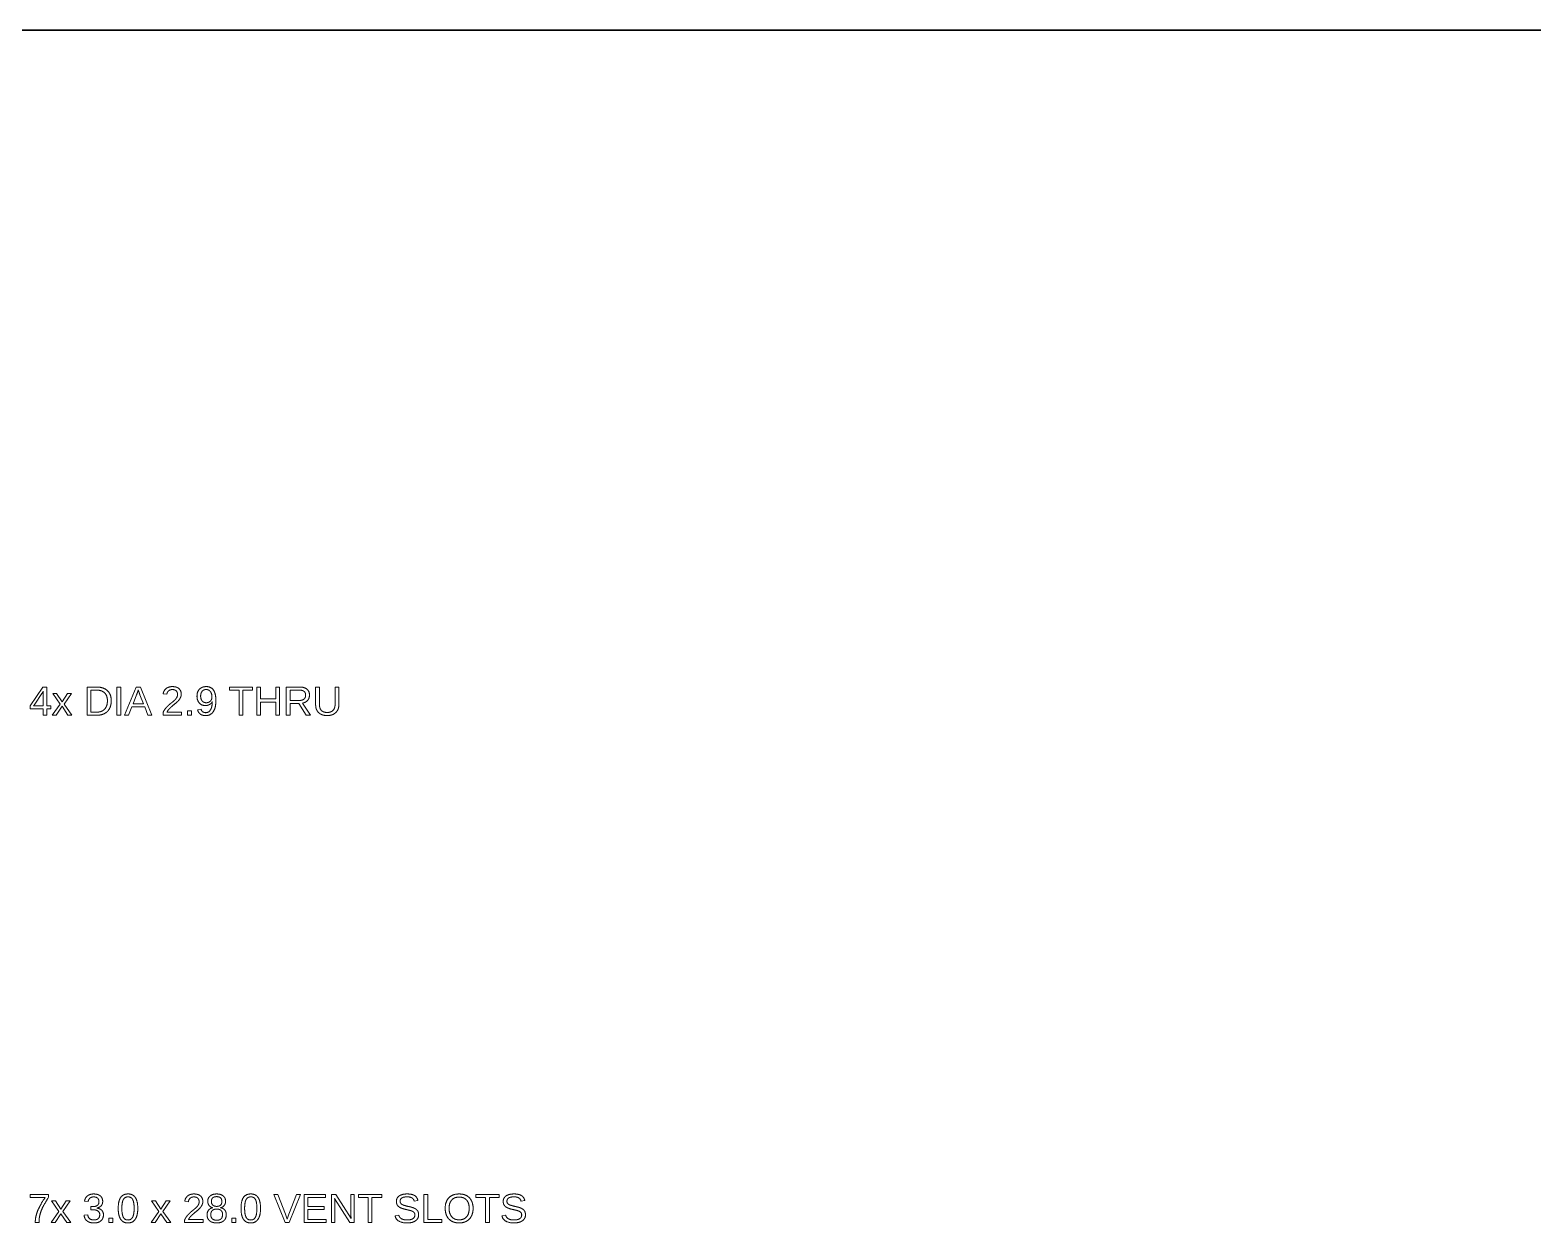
# Model space of a CAD drawing. Header units: millimetres. Extents: x 10 to 410, y 10 to 287.
# Drawn here: x 123 to 214.9, y 214.1 to 287 of the extents above; entities that cross this region are included whole.
import ezdxf

# ---------------------------------------------------------------- set-up
doc = ezdxf.new("R2010")
doc.units = ezdxf.units.MM
doc.layers.add('border', color=7, linetype='Continuous', lineweight=35)
doc.layers.add('dimensions', color=7, linetype='Continuous', lineweight=13)

msp = doc.modelspace()

# ---------------------------------------------------------------- linework, layer by layer
at = {"layer": 'border'}
msp.add_line((410, 287), (10, 287), dxfattribs=at)
at = {"layer": 'dimensions'}
for p, q in [((123.787, 246.859), (123, 245.7)), ((123.288, 245.817), (123.729, 246.466)), ((124.018, 246.859), (123.787, 246.859)), ((123.811, 246.612), (123.811, 245.702)), ((124.018, 245.702), (124.018, 246.859)), ((124.383, 246.46), (124.831, 245.818)), ((124.626, 246.46), (124.383, 246.46)), ((124.956, 245.946), (124.626, 246.46)), ((125.283, 246.46), (124.956, 245.946)), ((125.08, 245.821), (125.528, 246.46)), ((125.528, 246.46), (125.283, 246.46)), ((126.483, 246.859), (126.483, 245.139)), ((127.052, 246.859), (126.483, 246.859)), ((126.716, 246.673), (127.047, 246.673)), ((126.716, 245.326), (126.716, 246.673)), ((128.314, 246.859), (128.314, 245.139)), ((128.547, 246.859), (128.314, 246.859)), ((128.547, 245.139), (128.547, 246.859)), ((129.484, 246.859), (128.782, 245.139)), ((129.293, 245.824), (129.512, 246.389)), ((129.749, 246.859), (129.484, 246.859)), ((129.603, 246.649), (129.614, 246.684)), ((129.614, 246.684), (129.647, 246.582)), ((129.715, 246.392), (129.936, 245.824)), ((130.44, 245.139), (129.749, 246.859)), ((131.137, 246.435), (131.362, 246.414)), ((135.183, 246.859), (135.183, 246.669)), ((136.596, 246.859), (135.183, 246.859)), ((135.183, 246.669), (135.773, 246.669)), ((135.773, 246.669), (135.773, 245.139)), ((136.005, 246.669), (136.596, 246.669)), ((136.005, 245.139), (136.005, 246.669)), ((136.596, 246.669), (136.596, 246.859)), ((136.859, 246.859), (136.859, 245.139)), ((137.092, 246.859), (136.859, 246.859)), ((137.092, 246.132), (137.092, 246.859)), ((138.022, 246.859), (138.022, 246.132)), ((138.255, 246.859), (138.022, 246.859)), ((138.255, 245.139), (138.255, 246.859)), ((138.664, 246.859), (138.664, 245.139)), ((139.473, 246.859), (138.664, 246.859)), ((138.897, 246.673), (139.45, 246.673)), ((138.897, 246.038), (138.897, 246.673)), ((140.457, 246.859), (140.457, 245.764)), ((140.69, 246.859), (140.457, 246.859)), ((140.69, 245.784), (140.69, 246.859)), ((141.645, 246.859), (141.645, 245.8)), ((141.877, 246.859), (141.645, 246.859)), ((141.877, 245.786), (141.877, 246.859)), ((123, 245.7), (123, 245.529)), ((123, 245.529), (123.811, 245.529)), ((123.203, 245.702), (123.222, 245.727)), ((123.811, 245.702), (123.203, 245.702)), ((123.222, 245.727), (123.288, 245.817)), ((123.811, 245.529), (123.811, 245.139)), ((124.26, 245.702), (124.018, 245.702)), ((124.018, 245.529), (124.26, 245.529)), ((124.018, 245.139), (124.018, 245.529)), ((124.26, 245.529), (124.26, 245.702)), ((124.831, 245.818), (124.361, 245.139)), ((124.598, 245.139), (124.956, 245.681)), ((124.956, 245.681), (125.311, 245.139)), ((125.556, 245.139), (125.08, 245.821)), ((127.099, 245.326), (126.716, 245.326)), ((129.024, 245.139), (129.222, 245.642)), ((129.222, 245.642), (130.006, 245.642)), ((129.936, 245.824), (129.293, 245.824)), ((130.006, 245.642), (130.202, 245.139)), ((131.127, 245.294), (131.127, 245.139)), ((132.266, 245.326), (131.369, 245.326)), ((132.266, 245.139), (132.266, 245.326)), ((132.62, 245.407), (132.62, 245.139)), ((132.858, 245.407), (132.62, 245.407)), ((132.858, 245.139), (132.858, 245.407)), ((133.449, 245.507), (133.239, 245.474)), ((138.022, 246.132), (137.092, 246.132)), ((137.092, 245.937), (138.022, 245.937)), ((137.092, 245.139), (137.092, 245.937)), ((138.022, 245.937), (138.022, 245.139)), ((139.46, 246.038), (138.897, 246.038)), ((138.897, 245.854), (139.433, 245.854)), ((138.897, 245.139), (138.897, 245.854)), ((139.433, 245.854), (139.88, 245.139)), ((140.148, 245.139), (139.66, 245.88)), ((123.811, 245.139), (124.018, 245.139)), ((124.361, 245.139), (124.598, 245.139)), ((125.311, 245.139), (125.556, 245.139)), ((126.483, 245.139), (127.126, 245.139)), ((128.314, 245.139), (128.547, 245.139)), ((128.782, 245.139), (129.024, 245.139)), ((130.202, 245.139), (130.44, 245.139)), ((131.127, 245.139), (132.266, 245.139)), ((132.62, 245.139), (132.858, 245.139)), ((135.773, 245.139), (136.005, 245.139)), ((136.859, 245.139), (137.092, 245.139)), ((138.022, 245.139), (138.255, 245.139)), ((138.664, 245.139), (138.897, 245.139)), ((139.88, 245.139), (140.148, 245.139)), ((123, 215.859), (123, 215.673)), ((124.136, 215.859), (123, 215.859)), ((123, 215.673), (123.924, 215.673)), ((124.136, 215.681), (124.136, 215.859)), ((124.312, 215.46), (124.76, 214.818)), ((124.555, 215.46), (124.312, 215.46)), ((124.885, 214.946), (124.555, 215.46)), ((125.212, 215.46), (124.885, 214.946)), ((125.009, 214.821), (125.457, 215.46)), ((125.457, 215.46), (125.212, 215.46)), ((126.331, 215.437), (126.552, 215.42)), ((126.715, 215.11), (126.715, 214.919)), ((126.834, 215.11), (126.715, 215.11)), ((127.08, 215.017), (127.08, 215.022)), ((130.427, 215.46), (130.875, 214.818)), ((130.67, 215.46), (130.427, 215.46)), ((130.999, 214.946), (130.67, 215.46)), ((131.326, 215.46), (130.999, 214.946)), ((131.124, 214.821), (131.572, 215.46)), ((131.572, 215.46), (131.326, 215.46)), ((132.457, 215.435), (132.681, 215.414)), ((134.163, 215.044), (134.163, 215.039)), ((134.646, 215.042), (134.646, 215.046)), ((137.893, 215.859), (138.594, 214.139)), ((138.138, 215.859), (137.893, 215.859)), ((138.614, 214.648), (138.138, 215.859)), ((139.293, 215.859), (138.819, 214.648)), ((138.836, 214.139), (139.538, 215.859)), ((139.538, 215.859), (139.293, 215.859)), ((139.754, 215.859), (139.754, 214.139)), ((141.059, 215.859), (139.754, 215.859)), ((139.987, 215.669), (141.059, 215.669)), ((139.987, 215.117), (139.987, 215.669)), ((140.986, 215.117), (139.987, 215.117)), ((140.986, 214.929), (140.986, 215.117)), ((141.059, 215.669), (141.059, 215.859)), ((141.422, 215.859), (141.422, 214.139)), ((141.693, 215.859), (141.422, 215.859)), ((141.617, 215.604), (142.537, 214.139)), ((141.623, 215.486), (141.617, 215.604)), ((141.629, 215.282), (141.623, 215.486)), ((141.629, 214.139), (141.629, 215.282)), ((142.623, 214.385), (141.693, 215.859)), ((142.608, 215.859), (142.608, 214.731)), ((142.818, 215.859), (142.608, 215.859)), ((142.818, 214.139), (142.818, 215.859)), ((143.078, 215.859), (143.078, 215.669)), ((144.492, 215.859), (143.078, 215.859)), ((143.078, 215.669), (143.669, 215.669)), ((143.669, 215.669), (143.669, 214.139)), ((143.901, 215.669), (144.492, 215.669)), ((143.901, 214.139), (143.901, 215.669)), ((144.492, 215.669), (144.492, 215.859)), ((146.481, 215.449), (146.711, 215.49)), ((147.071, 215.859), (147.071, 214.139)), ((147.304, 215.859), (147.071, 215.859)), ((147.304, 214.33), (147.304, 215.859)), ((150.257, 215.859), (150.257, 215.669)), ((151.671, 215.859), (150.257, 215.859)), ((150.257, 215.669), (150.848, 215.669)), ((150.848, 215.669), (150.848, 214.139)), ((151.08, 215.669), (151.671, 215.669)), ((151.08, 214.139), (151.08, 215.669)), ((151.671, 215.669), (151.671, 215.859)), ((153.011, 215.449), (153.24, 215.49)), ((123.317, 214.139), (123.547, 214.139)), ((124.76, 214.818), (124.29, 214.139)), ((124.29, 214.139), (124.527, 214.139)), ((124.527, 214.139), (124.885, 214.681)), ((124.885, 214.681), (125.24, 214.139)), ((125.485, 214.139), (125.009, 214.821)), ((125.24, 214.139), (125.485, 214.139)), ((126.529, 214.602), (126.302, 214.581)), ((126.715, 214.919), (126.839, 214.919)), ((127.825, 214.407), (127.825, 214.139)), ((128.063, 214.407), (127.825, 214.407)), ((127.825, 214.139), (128.063, 214.139)), ((128.063, 214.139), (128.063, 214.407)), ((130.875, 214.818), (130.405, 214.139)), ((130.405, 214.139), (130.642, 214.139)), ((130.642, 214.139), (130.999, 214.681)), ((130.999, 214.681), (131.354, 214.139)), ((131.6, 214.139), (131.124, 214.821)), ((131.354, 214.139), (131.6, 214.139)), ((132.447, 214.294), (132.447, 214.139)), ((132.447, 214.139), (133.586, 214.139)), ((133.586, 214.326), (132.689, 214.326)), ((133.586, 214.139), (133.586, 214.326)), ((135.33, 214.407), (135.33, 214.139)), ((135.568, 214.407), (135.33, 214.407)), ((135.33, 214.139), (135.568, 214.139)), ((135.568, 214.139), (135.568, 214.407)), ((138.594, 214.139), (138.836, 214.139)), ((138.717, 214.344), (138.614, 214.648)), ((138.819, 214.648), (138.717, 214.344)), ((139.754, 214.139), (141.109, 214.139)), ((139.987, 214.929), (140.986, 214.929)), ((139.987, 214.33), (139.987, 214.929)), ((141.109, 214.33), (139.987, 214.33)), ((141.109, 214.139), (141.109, 214.33)), ((141.422, 214.139), (141.629, 214.139)), ((142.537, 214.139), (142.818, 214.139)), ((143.669, 214.139), (143.901, 214.139)), ((145.538, 214.597), (145.312, 214.552)), ((147.071, 214.139), (148.173, 214.139)), ((148.173, 214.33), (147.304, 214.33)), ((148.173, 214.139), (148.173, 214.33)), ((150.848, 214.139), (151.08, 214.139)), ((152.067, 214.597), (151.842, 214.552))]:
    msp.add_line(p, q, dxfattribs=at)
for points in [[(123.776, 246.547), (123.745, 246.49), (123.729, 246.466)], [(123.811, 246.612), (123.808, 246.604), (123.776, 246.547)], [(127.554, 246.505), (127.379, 246.673), (127.047, 246.673)], [(127.052, 246.859), (127.489, 246.859), (127.726, 246.64)], [(127.729, 246.017), (127.729, 246.337), (127.554, 246.505)], [(127.726, 246.64), (127.963, 246.421), (127.963, 246.017)], [(129.603, 246.649), (129.572, 246.548), (129.512, 246.389)], [(129.715, 246.392), (129.681, 246.476), (129.647, 246.582)], [(131.137, 246.435), (131.162, 246.641), (131.312, 246.763)], [(131.312, 246.763), (131.463, 246.885), (131.7, 246.885)], [(131.469, 246.628), (131.378, 246.552), (131.362, 246.414)], [(131.7, 246.704), (131.56, 246.704), (131.469, 246.628)], [(131.7, 246.885), (131.96, 246.885), (132.1, 246.762)], [(131.931, 246.626), (131.848, 246.704), (131.7, 246.704)], [(131.839, 246.06), (131.917, 246.135), (131.965, 246.219)], [(132.014, 246.406), (132.014, 246.548), (131.931, 246.626)], [(131.965, 246.219), (132.014, 246.302), (132.014, 246.406)], [(132.194, 246.215), (132.148, 246.116), (132.058, 246.017)], [(132.1, 246.762), (132.24, 246.64), (132.24, 246.414)], [(132.24, 246.414), (132.24, 246.314), (132.194, 246.215)], [(133.204, 246.306), (133.204, 246.576), (133.355, 246.731)], [(133.343, 245.885), (133.204, 246.044), (133.204, 246.306)], [(133.355, 246.731), (133.507, 246.885), (133.776, 246.885)], [(133.519, 246.599), (133.427, 246.491), (133.427, 246.306)], [(133.427, 246.306), (133.427, 246.118), (133.519, 246.009)], [(133.769, 246.707), (133.61, 246.707), (133.519, 246.599)], [(134.024, 246.58), (133.929, 246.707), (133.769, 246.707)], [(133.776, 246.885), (134.063, 246.885), (134.211, 246.673)], [(134.119, 246.247), (134.119, 246.454), (134.024, 246.58)], [(134.072, 246.066), (134.119, 246.145), (134.119, 246.247)], [(134.211, 246.673), (134.359, 246.46), (134.359, 246.034)], [(139.744, 246.594), (139.642, 246.673), (139.45, 246.673)], [(139.473, 246.859), (139.764, 246.859), (139.922, 246.729)], [(139.846, 246.365), (139.846, 246.515), (139.744, 246.594)], [(139.745, 246.124), (139.846, 246.21), (139.846, 246.365)], [(139.922, 246.729), (140.08, 246.599), (140.08, 246.367)], [(140.08, 246.367), (140.08, 246.176), (139.968, 246.045)], [(127.099, 245.326), (127.288, 245.326), (127.432, 245.409)], [(127.432, 245.409), (127.575, 245.492), (127.652, 245.648)], [(127.86, 245.551), (127.756, 245.352), (127.565, 245.246)], [(127.652, 245.648), (127.729, 245.805), (127.729, 246.017)], [(127.963, 246.017), (127.963, 245.751), (127.86, 245.551)], [(131.127, 245.294), (131.19, 245.437), (131.279, 245.547)], [(131.279, 245.547), (131.369, 245.656), (131.468, 245.744)], [(131.489, 245.504), (131.406, 245.412), (131.369, 245.326)], [(131.468, 245.744), (131.567, 245.833), (131.664, 245.908)], [(131.712, 245.711), (131.572, 245.596), (131.489, 245.504)], [(131.664, 245.908), (131.761, 245.984), (131.839, 246.06)], [(132.058, 246.017), (131.967, 245.918), (131.712, 245.711)], [(133.413, 245.2), (133.292, 245.285), (133.239, 245.474)], [(133.714, 245.727), (133.482, 245.727), (133.343, 245.885)], [(133.449, 245.507), (133.515, 245.292), (133.74, 245.292)], [(133.519, 246.009), (133.61, 245.9), (133.767, 245.9)], [(133.974, 245.793), (133.856, 245.727), (133.714, 245.727)], [(134.197, 245.353), (134.035, 245.115), (133.736, 245.115)], [(133.74, 245.292), (133.929, 245.292), (134.033, 245.468)], [(133.767, 245.9), (133.862, 245.9), (133.944, 245.943)], [(133.944, 245.943), (134.025, 245.987), (134.072, 246.066)], [(134.141, 245.969), (134.093, 245.86), (133.974, 245.793)], [(134.033, 245.468), (134.136, 245.644), (134.141, 245.969)], [(134.359, 246.034), (134.359, 245.591), (134.197, 245.353)], [(139.46, 246.038), (139.644, 246.038), (139.745, 246.124)], [(139.968, 246.045), (139.857, 245.915), (139.66, 245.88)], [(140.544, 245.415), (140.457, 245.562), (140.457, 245.764)], [(140.788, 245.192), (140.631, 245.269), (140.544, 245.415)], [(140.69, 245.784), (140.69, 245.548), (140.81, 245.426)], [(140.81, 245.426), (140.93, 245.304), (141.156, 245.304)], [(141.156, 245.304), (141.387, 245.304), (141.516, 245.431)], [(141.516, 245.431), (141.645, 245.557), (141.645, 245.8)], [(141.788, 245.426), (141.7, 245.275), (141.538, 245.195)], [(141.877, 245.786), (141.877, 245.578), (141.788, 245.426)], [(127.565, 245.246), (127.375, 245.139), (127.126, 245.139)], [(133.736, 245.115), (133.535, 245.115), (133.413, 245.2)], [(141.157, 245.115), (140.946, 245.115), (140.788, 245.192)], [(141.538, 245.195), (141.376, 245.115), (141.157, 245.115)], [(126.506, 215.767), (126.657, 215.885), (126.894, 215.885)], [(126.894, 215.885), (127.153, 215.885), (127.296, 215.765)], [(128.534, 215.664), (128.679, 215.885), (128.991, 215.885)], [(128.991, 215.885), (129.295, 215.885), (129.44, 215.662)], [(132.632, 215.763), (132.783, 215.885), (133.02, 215.885)], [(133.02, 215.885), (133.28, 215.885), (133.419, 215.762)], [(134.008, 215.763), (134.155, 215.885), (134.403, 215.885)], [(134.403, 215.885), (134.656, 215.885), (134.804, 215.765)], [(136.039, 215.664), (136.184, 215.885), (136.496, 215.885)], [(136.496, 215.885), (136.8, 215.885), (136.945, 215.662)], [(145.562, 215.765), (145.731, 215.885), (146.046, 215.885)], [(146.046, 215.885), (146.339, 215.885), (146.494, 215.795)], [(148.601, 215.652), (148.826, 215.885), (149.229, 215.885)], [(149.229, 215.885), (149.492, 215.885), (149.685, 215.781)], [(152.091, 215.765), (152.26, 215.885), (152.575, 215.885)], [(152.575, 215.885), (152.868, 215.885), (153.023, 215.795)], [(123.457, 214.833), (123.597, 215.198), (123.924, 215.673)], [(123.764, 215.05), (123.656, 214.822), (123.601, 214.6)], [(124.136, 215.681), (123.873, 215.278), (123.764, 215.05)], [(126.331, 215.437), (126.356, 215.648), (126.506, 215.767)], [(126.657, 215.63), (126.567, 215.555), (126.552, 215.42)], [(126.892, 215.704), (126.746, 215.704), (126.657, 215.63)], [(126.834, 215.11), (127.015, 215.11), (127.114, 215.189)], [(127.133, 215.624), (127.052, 215.704), (126.892, 215.704)], [(127.348, 215.162), (127.255, 215.059), (127.08, 215.022)], [(127.08, 215.017), (127.272, 214.996), (127.38, 214.888)], [(127.114, 215.189), (127.214, 215.267), (127.214, 215.406)], [(127.214, 215.406), (127.214, 215.544), (127.133, 215.624)], [(127.296, 215.765), (127.44, 215.645), (127.44, 215.43)], [(127.44, 215.43), (127.44, 215.265), (127.348, 215.162)], [(128.389, 215), (128.389, 215.443), (128.534, 215.664)], [(128.538, 214.341), (128.389, 214.567), (128.389, 215)], [(128.7, 215.542), (128.612, 215.377), (128.612, 215)], [(128.612, 215), (128.612, 214.634), (128.701, 214.464)], [(128.991, 215.707), (128.789, 215.707), (128.7, 215.542)], [(129.275, 215.54), (129.189, 215.707), (128.991, 215.707)], [(129.271, 214.468), (129.361, 214.641), (129.361, 215)], [(129.361, 215), (129.361, 215.372), (129.275, 215.54)], [(129.584, 215), (129.584, 214.569), (129.432, 214.342)], [(129.44, 215.662), (129.584, 215.438), (129.584, 215)], [(132.457, 215.435), (132.481, 215.641), (132.632, 215.763)], [(132.788, 215.628), (132.697, 215.552), (132.681, 215.414)], [(133.02, 215.704), (132.879, 215.704), (132.788, 215.628)], [(132.984, 214.908), (133.081, 214.984), (133.159, 215.06)], [(133.25, 215.626), (133.167, 215.704), (133.02, 215.704)], [(133.377, 215.017), (133.287, 214.918), (133.032, 214.711)], [(133.159, 215.06), (133.237, 215.135), (133.285, 215.219)], [(133.333, 215.406), (133.333, 215.548), (133.25, 215.626)], [(133.285, 215.219), (133.333, 215.302), (133.333, 215.406)], [(133.513, 215.215), (133.468, 215.116), (133.377, 215.017)], [(133.419, 215.762), (133.559, 215.64), (133.559, 215.414)], [(133.559, 215.414), (133.559, 215.314), (133.513, 215.215)], [(133.861, 215.444), (133.861, 215.641), (134.008, 215.763)], [(133.942, 215.187), (133.861, 215.297), (133.861, 215.444)], [(133.917, 214.9), (134.013, 215.015), (134.163, 215.039)], [(134.163, 215.044), (134.023, 215.077), (133.942, 215.187)], [(134.166, 215.648), (134.085, 215.575), (134.085, 215.43)], [(134.085, 215.43), (134.085, 215.282), (134.169, 215.204)], [(134.403, 214.962), (134.235, 214.962), (134.141, 214.875)], [(134.403, 215.721), (134.248, 215.721), (134.166, 215.648)], [(134.169, 215.204), (134.252, 215.127), (134.405, 215.127)], [(134.722, 215.43), (134.722, 215.721), (134.403, 215.721)], [(134.67, 214.881), (134.575, 214.962), (134.403, 214.962)], [(134.405, 215.127), (134.56, 215.127), (134.641, 215.198)], [(134.641, 215.198), (134.722, 215.27), (134.722, 215.43)], [(134.869, 215.184), (134.787, 215.074), (134.646, 215.046)], [(134.646, 215.042), (134.81, 215.015), (134.902, 214.902)], [(134.804, 215.765), (134.951, 215.646), (134.951, 215.442)], [(134.951, 215.442), (134.951, 215.294), (134.869, 215.184)], [(135.894, 215), (135.894, 215.443), (136.039, 215.664)], [(136.043, 214.341), (135.894, 214.567), (135.894, 215)], [(136.205, 215.542), (136.116, 215.377), (136.116, 215)], [(136.116, 215), (136.116, 214.634), (136.206, 214.464)], [(136.496, 215.707), (136.293, 215.707), (136.205, 215.542)], [(136.78, 215.54), (136.694, 215.707), (136.496, 215.707)], [(136.776, 214.468), (136.866, 214.641), (136.866, 215)], [(136.866, 215), (136.866, 215.372), (136.78, 215.54)], [(137.089, 215), (137.089, 214.569), (136.937, 214.342)], [(136.945, 215.662), (137.089, 215.438), (137.089, 215)], [(145.393, 215.425), (145.393, 215.646), (145.562, 215.765)], [(145.425, 215.254), (145.393, 215.328), (145.393, 215.425)], [(145.518, 215.124), (145.457, 215.179), (145.425, 215.254)], [(145.685, 215.023), (145.579, 215.068), (145.518, 215.124)], [(145.728, 215.641), (145.62, 215.573), (145.62, 215.437)], [(145.62, 215.437), (145.62, 215.358), (145.662, 215.306)], [(145.662, 215.306), (145.704, 215.254), (145.783, 215.218)], [(145.994, 214.933), (145.791, 214.978), (145.685, 215.023)], [(146.043, 215.709), (145.837, 215.709), (145.728, 215.641)], [(145.783, 215.218), (145.863, 215.182), (146.099, 215.129)], [(146.337, 215.648), (146.231, 215.709), (146.043, 215.709)], [(146.099, 215.129), (146.179, 215.111), (146.257, 215.092)], [(146.257, 215.092), (146.336, 215.073), (146.408, 215.047)], [(146.481, 215.449), (146.444, 215.586), (146.337, 215.648)], [(146.408, 215.047), (146.48, 215.021), (146.543, 214.985)], [(146.494, 215.795), (146.649, 215.706), (146.711, 215.49)], [(146.543, 214.985), (146.606, 214.95), (146.652, 214.899)], [(148.375, 215.007), (148.375, 215.42), (148.601, 215.652)], [(148.476, 214.533), (148.375, 214.736), (148.375, 215.007)], [(148.773, 215.514), (148.612, 215.333), (148.612, 215.007)], [(148.612, 215.007), (148.612, 214.684), (148.775, 214.494)], [(149.229, 215.695), (148.934, 215.695), (148.773, 215.514)], [(149.683, 215.511), (149.522, 215.695), (149.229, 215.695)], [(149.843, 215.007), (149.843, 215.328), (149.683, 215.511)], [(149.684, 214.488), (149.843, 214.672), (149.843, 215.007)], [(149.685, 215.781), (149.877, 215.676), (149.979, 215.477)], [(150.081, 215.007), (150.081, 214.738), (149.978, 214.535)], [(149.979, 215.477), (150.081, 215.278), (150.081, 215.007)], [(151.922, 215.425), (151.922, 215.646), (152.091, 215.765)], [(151.954, 215.254), (151.922, 215.328), (151.922, 215.425)], [(152.048, 215.124), (151.987, 215.179), (151.954, 215.254)], [(152.214, 215.023), (152.109, 215.068), (152.048, 215.124)], [(152.258, 215.641), (152.149, 215.573), (152.149, 215.437)], [(152.149, 215.437), (152.149, 215.358), (152.191, 215.306)], [(152.191, 215.306), (152.233, 215.254), (152.313, 215.218)], [(152.524, 214.933), (152.32, 214.978), (152.214, 215.023)], [(152.573, 215.709), (152.366, 215.709), (152.258, 215.641)], [(152.313, 215.218), (152.392, 215.182), (152.629, 215.129)], [(152.867, 215.648), (152.761, 215.709), (152.573, 215.709)], [(152.629, 215.129), (152.708, 215.111), (152.787, 215.092)], [(152.787, 215.092), (152.866, 215.073), (152.938, 215.047)], [(153.011, 215.449), (152.973, 215.586), (152.867, 215.648)], [(152.938, 215.047), (153.01, 215.021), (153.073, 214.985)], [(153.023, 215.795), (153.178, 215.706), (153.24, 215.49)], [(153.073, 214.985), (153.135, 214.95), (153.182, 214.899)], [(123.317, 214.139), (123.317, 214.469), (123.457, 214.833)], [(123.601, 214.6), (123.547, 214.377), (123.547, 214.139)], [(126.487, 214.233), (126.331, 214.351), (126.302, 214.581)], [(126.904, 214.115), (126.643, 214.115), (126.487, 214.233)], [(126.529, 214.602), (126.573, 214.297), (126.904, 214.297)], [(127.151, 214.841), (127.043, 214.919), (126.839, 214.919)], [(126.904, 214.297), (127.07, 214.297), (127.164, 214.379)], [(127.336, 214.246), (127.185, 214.115), (126.904, 214.115)], [(127.259, 214.622), (127.259, 214.762), (127.151, 214.841)], [(127.164, 214.379), (127.259, 214.46), (127.259, 214.622)], [(127.487, 214.614), (127.487, 214.376), (127.336, 214.246)], [(127.38, 214.888), (127.487, 214.779), (127.487, 214.614)], [(128.984, 214.115), (128.687, 214.115), (128.538, 214.341)], [(128.701, 214.464), (128.791, 214.294), (128.986, 214.294)], [(129.432, 214.342), (129.281, 214.115), (128.984, 214.115)], [(128.986, 214.294), (129.18, 214.294), (129.271, 214.468)], [(132.447, 214.294), (132.509, 214.437), (132.599, 214.547)], [(132.599, 214.547), (132.689, 214.656), (132.788, 214.744)], [(132.808, 214.504), (132.725, 214.412), (132.689, 214.326)], [(132.788, 214.744), (132.886, 214.833), (132.984, 214.908)], [(133.032, 214.711), (132.891, 214.596), (132.808, 214.504)], [(133.82, 214.617), (133.82, 214.785), (133.917, 214.9)], [(133.976, 214.246), (133.82, 214.376), (133.82, 214.617)], [(134.407, 214.115), (134.132, 214.115), (133.976, 214.246)], [(134.141, 214.875), (134.047, 214.788), (134.047, 214.635)], [(134.047, 214.635), (134.047, 214.28), (134.41, 214.28)], [(134.842, 214.248), (134.691, 214.115), (134.407, 214.115)], [(134.41, 214.28), (134.589, 214.28), (134.677, 214.366)], [(134.765, 214.64), (134.765, 214.8), (134.67, 214.881)], [(134.677, 214.366), (134.765, 214.452), (134.765, 214.64)], [(134.993, 214.619), (134.993, 214.381), (134.842, 214.248)], [(134.902, 214.902), (134.993, 214.789), (134.993, 214.619)], [(136.489, 214.115), (136.192, 214.115), (136.043, 214.341)], [(136.206, 214.464), (136.296, 214.294), (136.491, 214.294)], [(136.937, 214.342), (136.785, 214.115), (136.489, 214.115)], [(136.491, 214.294), (136.685, 214.294), (136.776, 214.468)], [(142.623, 214.385), (142.608, 214.624), (142.608, 214.731)], [(146.041, 214.115), (145.412, 214.115), (145.312, 214.552)], [(145.538, 214.597), (145.577, 214.442), (145.704, 214.37)], [(145.704, 214.37), (145.831, 214.297), (146.049, 214.297)], [(146.208, 214.883), (146.112, 214.906), (145.994, 214.933)], [(146.565, 214.246), (146.379, 214.115), (146.041, 214.115)], [(146.049, 214.297), (146.275, 214.297), (146.398, 214.374)], [(146.374, 214.825), (146.304, 214.86), (146.208, 214.883)], [(146.482, 214.739), (146.444, 214.791), (146.374, 214.825)], [(146.398, 214.374), (146.521, 214.452), (146.521, 214.602)], [(146.521, 214.602), (146.521, 214.686), (146.482, 214.739)], [(146.751, 214.614), (146.751, 214.376), (146.565, 214.246)], [(146.652, 214.899), (146.699, 214.847), (146.725, 214.778)], [(146.725, 214.778), (146.751, 214.708), (146.751, 214.614)], [(148.77, 214.222), (148.577, 214.33), (148.476, 214.533)], [(149.227, 214.115), (148.962, 214.115), (148.77, 214.222)], [(148.775, 214.494), (148.938, 214.304), (149.227, 214.304)], [(149.227, 214.304), (149.525, 214.304), (149.684, 214.488)], [(149.682, 214.224), (149.489, 214.115), (149.227, 214.115)], [(149.978, 214.535), (149.875, 214.332), (149.682, 214.224)], [(152.57, 214.115), (151.942, 214.115), (151.842, 214.552)], [(152.067, 214.597), (152.106, 214.442), (152.233, 214.37)], [(152.233, 214.37), (152.36, 214.297), (152.579, 214.297)], [(152.738, 214.883), (152.641, 214.906), (152.524, 214.933)], [(153.095, 214.246), (152.908, 214.115), (152.57, 214.115)], [(152.579, 214.297), (152.805, 214.297), (152.927, 214.374)], [(152.904, 214.825), (152.834, 214.86), (152.738, 214.883)], [(153.012, 214.739), (152.973, 214.791), (152.904, 214.825)], [(152.927, 214.374), (153.05, 214.452), (153.05, 214.602)], [(153.05, 214.602), (153.05, 214.686), (153.012, 214.739)], [(153.281, 214.614), (153.281, 214.376), (153.095, 214.246)], [(153.182, 214.899), (153.228, 214.847), (153.255, 214.778)], [(153.255, 214.778), (153.281, 214.708), (153.281, 214.614)]]:
    msp.add_open_spline(points, degree=2, dxfattribs=at)

doc.saveas('drawing.dxf')
